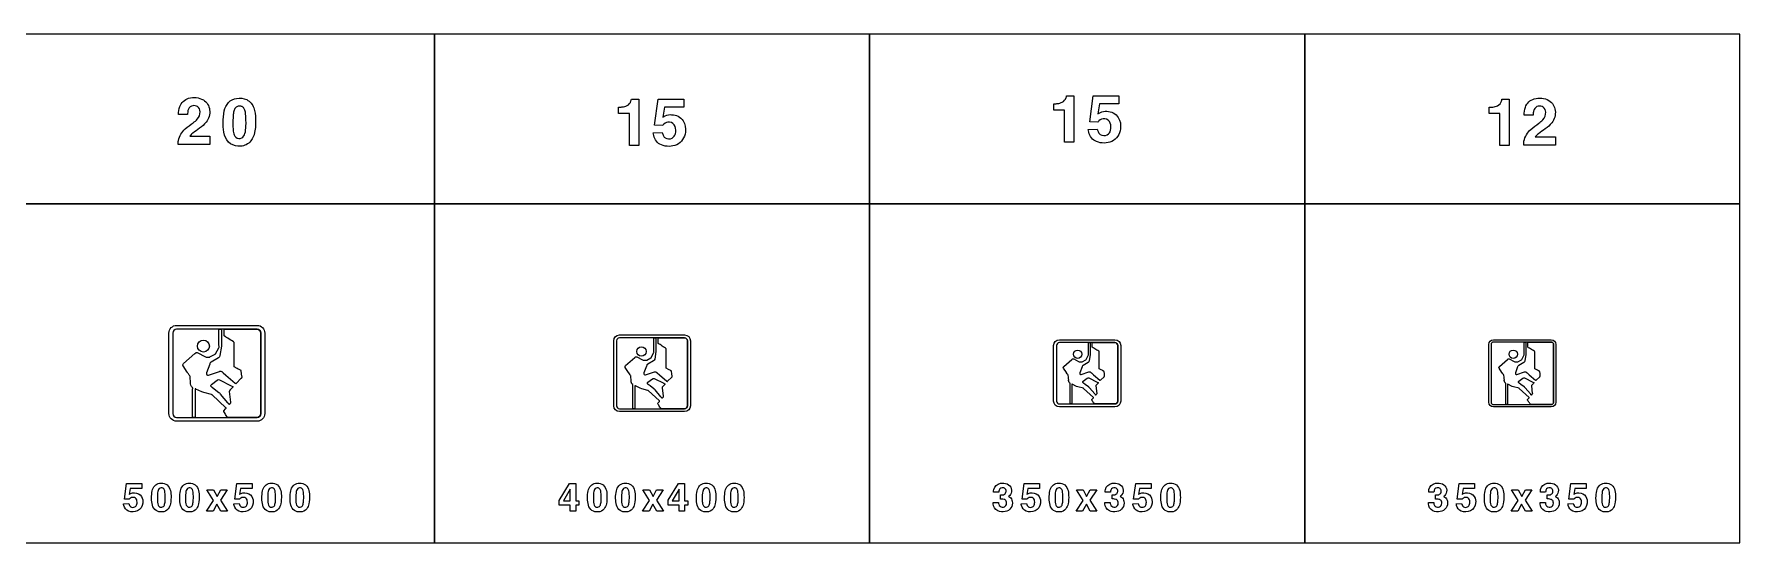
# Model space of a CAD drawing. Extents: x 0 to 18160, y 0 to 2655.
# Drawn here: x 9262 to 18160, y 0 to 2655 of the extents above; entities that cross this region are included whole.
import ezdxf

# ---------------------------------------------------------------- set-up
doc = ezdxf.new("R2010")
doc.units = 0
doc.header["$MEASUREMENT"] = 0

msp = doc.modelspace()

# ---------------------------------------------------------------- linework, layer by layer
for points in [[(9080, 1770), (11350, 1770), (11350, 2655), (9080, 2655)], [(11350, 1770), (13620, 1770), (13620, 2655), (11350, 2655)], [(13620, 1770), (15890, 1770), (15890, 2655), (13620, 2655)], [(15890, 1770), (18160, 1770), (18160, 2655), (15890, 2655)], [(9080, 0), (11350, 0), (11350, 1770), (9080, 1770)], [(11350, 0), (13620, 0), (13620, 1770), (11350, 1770)], [(13620, 0), (15890, 0), (15890, 1770), (13620, 1770)], [(15890, 0), (18160, 0), (18160, 1770), (15890, 1770)], [(14666, 725), (14675.4, 725)], [(14675.4, 725), (14666, 725)], [(12395.6, 700), (12384.9, 700)], [(12384.9, 700), (12395.6, 700)], [(12384.9, 700), (12395.6, 700)], [(12395.6, 700), (12384.9, 700)], [(10198.2, 221.797), (10163.1, 276.346), (10197.9, 276.346), (10216.2, 242.294), (10234.9, 276.346), (10269, 276.346), (10233.5, 222.318), (10270, 166.299), (10235.4, 166.299), (10215.6, 202.389), (10195.2, 166.299), (10161, 166.299)], [(12001, 222.096), (12055.2, 309.963), (12087.1, 309.963), (12087.1, 219.228), (12103.3, 219.228), (12103.3, 196.409), (12087.1, 196.409), (12087.1, 165.058), (12058.6, 165.058), (12058.6, 196.409), (12001, 196.409)], [(12058.6, 280.769), (12022.6, 219.228), (12058.6, 219.228)], [(12472.5, 221.797), (12437.4, 276.346), (12472.2, 276.346), (12490.5, 242.294), (12509.2, 276.346), (12543.3, 276.346), (12507.8, 222.318), (12544.3, 166.299), (12509.7, 166.299), (12489.9, 202.389), (12469.5, 166.299), (12435.3, 166.299)], [(12569, 222.114), (12623.3, 309.981), (12655.1, 309.981), (12655.1, 219.246), (12671.3, 219.246), (12671.3, 196.427), (12655.1, 196.427), (12655.1, 165.076), (12626.6, 165.076), (12626.6, 196.427), (12569, 196.427)], [(12626.6, 280.787), (12590.6, 219.246), (12626.6, 219.246)], [(14734.2, 221.783), (14699.1, 276.332), (14733.9, 276.332), (14752.1, 242.28), (14770.8, 276.333), (14805, 276.333), (14769.4, 222.304), (14806, 166.285), (14771.4, 166.285), (14751.6, 202.375), (14731.2, 166.285), (14697, 166.285)], [(17004.2, 221.783), (16969.1, 276.332), (17003.9, 276.332), (17022.1, 242.28), (17040.8, 276.333), (17075, 276.333), (17039.4, 222.304), (17076, 166.285), (17041.4, 166.285), (17021.6, 202.375), (17001.2, 166.285), (16967, 166.285)]]:
    msp.add_lwpolyline(points, close=True)
for points in [[(10012.9, 2078.85, -0.0640343), (10014.2, 2099.78, -0.161687), (10050, 2160.33, -0.0283718), (10091.8, 2192.71, 0.0545111), (10112.7, 2210.64, 0.192461), (10127.7, 2250.18, 0.234238), (10114.1, 2276.56, 0.196223), (10088.8, 2281.34, 0.252425), (10066.8, 2264.16, 0.0856617), (10062.7, 2247.14, 0.0202329), (10062, 2235.45), (10015.3, 2235.45, -0.0983795), (10021.4, 2276.76, -0.245047), (10067.6, 2319.89, -0.207102), (10144.5, 2311.55, -0.233443), (10177, 2259.22, -0.20961), (10158.8, 2195.04, -0.0785124), (10124.9, 2163.57, 0.0107372), (10089.1, 2137.78, 0.0665092), (10073.2, 2121.74), (10177.7, 2121.74), (10177.7, 2078.85)], [(10247.9, 2191.49, -0.0563084), (10253.9, 2254.33, -0.130301), (10276.1, 2298.12, -0.174843), (10317.9, 2319.53, -0.147552), (10371, 2312.9, -0.192146), (10407.8, 2269.73, -0.0833996), (10417.1, 2212.7, -0.0545507), (10412.1, 2141.92, -0.116773), (10393, 2097.85, -0.221099), (10338.1, 2070.16, -0.162564), (10286.7, 2082.68, -0.174743), (10255.4, 2128.1, -0.0640867), (10247.9, 2186.79)], [(12310.9, 2274.45), (12324.1, 2274.45, 0.0261527), (12330.1, 2275.12, 0.0824327), (12354.9, 2282.34, 0.211118), (12374.9, 2306.08, 0.0230957), (12377.6, 2315.99), (12415.7, 2315.99), (12415.7, 2074.01), (12367.1, 2074.01), (12367.1, 2241.03), (12310.9, 2241.03)], [(12491, 2139), (12538, 2140.78, 0.0452719), (12544.4, 2124.55, 0.0567733), (12549.1, 2117.67, 0.070207), (12553.5, 2114.2, 0.264984), (12589.6, 2112.3, 0.20748), (12607, 2135.41, 0.147389), (12605.8, 2173.44, 0.308532), (12576.4, 2194.85, 0.215743), (12546.7, 2184.62, 0.028781), (12541.3, 2178.38), (12498.7, 2180.39), (12516.5, 2315.07), (12650.5, 2315.07), (12650.5, 2273.2), (12550.1, 2273.2), (12541.1, 2221.19, -0.0211252), (12554.1, 2228.73, -0.121371), (12587.4, 2234.58, -0.244671), (12647.2, 2202.63, -0.173069), (12658.8, 2143.5, -0.256779), (12613.6, 2077.51, -0.199585), (12534, 2076.44, -0.245625), (12493.7, 2125.34, -0.0170062)], [(14580.9, 2291.94), (14594, 2291.94, 0.0261527), (14600.1, 2292.61, 0.0824327), (14624.9, 2299.84, 0.211118), (14644.9, 2323.58, 0.0230957), (14647.6, 2333.49), (14685.7, 2333.49), (14685.7, 2091.51), (14637.1, 2091.51), (14637.1, 2258.53), (14580.9, 2258.53)], [(14761, 2156.5), (14808, 2158.28, 0.0452719), (14814.4, 2142.04, 0.0567733), (14819.1, 2135.17, 0.070207), (14823.5, 2131.7, 0.264984), (14859.6, 2129.8, 0.20748), (14877, 2152.9, 0.147389), (14875.8, 2190.94, 0.308532), (14846.4, 2212.34, 0.215743), (14816.7, 2202.11, 0.028781), (14811.3, 2195.87), (14768.7, 2197.89), (14786.5, 2332.56), (14920.5, 2332.56), (14920.5, 2290.7), (14820.1, 2290.7), (14811.1, 2238.69, -0.0211252), (14824, 2246.23, -0.121371), (14857.4, 2252.08, -0.244671), (14917.2, 2220.12, -0.173069), (14928.7, 2161, -0.256779), (14883.6, 2095.01, -0.199585), (14804, 2093.94, -0.245625), (14763.7, 2142.83, -0.0170062)], [(16852.4, 2273.43), (16865.5, 2273.43, 0.0261527), (16871.5, 2274.1, 0.0824327), (16896.4, 2281.32, 0.211118), (16916.4, 2305.06, 0.0230957), (16919, 2314.97), (16957.1, 2314.97), (16957.1, 2072.99), (16908.5, 2072.99), (16908.5, 2240.01), (16852.4, 2240.01)], [(17032.5, 2075.98, -0.0640343), (17033.8, 2096.92, -0.161687), (17069.6, 2157.46, -0.0283718), (17111.4, 2189.85, 0.0545111), (17132.3, 2207.78, 0.192461), (17147.3, 2247.31, 0.234238), (17133.7, 2273.69, 0.196223), (17108.4, 2278.47, 0.252425), (17086.4, 2261.29, 0.0856617), (17082.3, 2244.27, 0.0202329), (17081.6, 2232.58), (17034.9, 2232.58, -0.0983795), (17041, 2273.89, -0.245047), (17087.1, 2317.02, -0.207102), (17164.1, 2308.69, -0.233443), (17196.6, 2256.36, -0.20961), (17178.4, 2192.18, -0.0785124), (17144.5, 2160.7, 0.0107372), (17108.7, 2134.91, 0.0665092), (17092.8, 2118.88), (17197.3, 2118.88), (17197.3, 2075.98)], [(10299.2, 2160.96, 0.0124589), (10299.8, 2154.64, 0.0668192), (10305.4, 2129.25, 0.615362), (10356.3, 2123.64, 0.0726881), (10361.7, 2136.67, 0.0588562), (10366.4, 2173.95, 0.0389037), (10364.8, 2240.94, 0.084671), (10358.2, 2264.28, 0.156013), (10346.8, 2276.44, 0.143208), (10331, 2279.4, 0.172584), (10315.3, 2273.2, 0.132565), (10305.3, 2257.64, 0.0498315), (10300.8, 2235.92, 0.0368731)], [(10005, 635, -0.414213), (9965, 675), (9965, 1095, -0.414213), (10005, 1135), (10425, 1135, -0.414213), (10465, 1095), (10465, 675, -0.414213), (10425, 635)], [(10005, 655), (10425, 655, 0.414213), (10445, 675), (10445, 1095, 0.414213), (10425, 1115), (10005, 1115, 0.414213), (9985, 1095), (9985, 675, 0.414213)], [(10088.6, 655), (10088.6, 658.765), (10088.6, 798.185, -0.0225968), (10088.8, 806.901, 0.0845486), (10088.6, 809.758, 0.187879), (10087.8, 811.043, -0.271659), (10078.2, 837.758), (10077.8, 841.472), (10076.2, 859.473), (10075.4, 868.115, 0.00978002), (10071.1, 875.044, 0.0335561), (10061.6, 888.473), (10060.6, 890.194), (10039.5, 923.18, -0.386891), (10041.1, 936.043), (10100.8, 987.847), (10105.1, 991.761, -0.147625), (10109.1, 993.271, -0.137889), (10115.2, 992.418), (10152.1, 972.128, 0.112267), (10158.8, 969.758, 0.00637918), (10175.8, 969.758, 0.102833), (10179.1, 970.42), (10206.2, 985.083, 0.090803), (10206.9, 985.901), (10207.5, 986.885), (10224.4, 1018.16, 0.227802), (10226.1, 1025.51), (10225.6, 1033.62), (10225.6, 1115), (10239.2, 1115), (10239.2, 1030.23), (10239.2, 1028.33, -0.00668413), (10239.1, 1026.19), (10231.1, 977.33, -0.223453), (10223.9, 966.33), (10185.8, 943.758, -0.00587461), (10183.5, 942.471, 0.136423), (10180.8, 939.901, 0.0501258), (10177.4, 932.187), (10161.4, 887.471, 0.00452843), (10161.1, 886.615, 0.71635), (10171.2, 875.901), (10229.2, 894.758), (10231.2, 895.473, -0.304632), (10244.1, 891.043, 0.0182549), (10247.5, 887.471), (10262.5, 874.614), (10310.5, 833.33), (10312.8, 831.187, 0.0181868), (10313.6, 830.544), (10315.8, 832.615), (10342.4, 859.33, 0.0130969), (10344.4, 861.472, 0.181414), (10346.1, 865.615), (10344.1, 881.043), (10341.6, 899.044, 0.0960069), (10340.6, 899.758, 0.0112655), (10337.5, 901.33, 0.0343374), (10331.5, 904.473, 0.013043), (10321.2, 910.044), (10305.6, 917.901, -0.0885746), (10305.4, 918.615, -0.0944443), (10305.1, 922.044), (10305.2, 1027.76, -0.0263024), (10305.1, 1037.76, 0.0620663), (10305.1, 1045.04, 0.240255), (10301.9, 1049.48, -0.020753), (10272.8, 1067.76, -0.0137898), (10259.4, 1076.05), (10253.6, 1080.19), (10253.6, 1085.19), (10253.6, 1114.34), (10253.6, 1115), (10425, 1115.02, -0.413714), (10445, 1095.04), (10445, 674.963, -0.413709), (10425, 654.982), (10271.5, 655, -0.0252444), (10257.4, 676.042, -0.015158), (10250.8, 686.042, -0.335202), (10251.2, 689.473), (10260.8, 699.758, 0.0360267), (10262.4, 701.615, 0.18229), (10262.9, 703.33, 0.159791), (10262.1, 705.187), (10189.6, 772.187, 0.0658033), (10187.5, 773.694), (10146.9, 784.634), (10136.8, 787.648), (10105.2, 802.937, -0.0306508), (10104.5, 803.473, 0.052354), (10103.6, 804.044, 0.129436), (10102.8, 804.115, 0.186536), (10102.1, 802.758, 0.0518573), (10102.2, 800.328, -0.0523769), (10102.2, 798.044), (10102.1, 660.174), (10102.1, 658.297), (10102.1, 655)], [(12315, 685, -0.414213), (12285, 715), (12285, 1055, -0.414213), (12315, 1085), (12655, 1085, -0.414213), (12685, 1055), (12685, 715, -0.414213), (12655, 685)], [(12315, 700), (12655, 700, 0.414213), (12670, 715), (12670, 1055, 0.414213), (12655, 1070), (12315, 1070, 0.414213), (12300, 1055), (12300, 715, 0.414213)], [(12384.9, 700), (12384.9, 704.015), (12384.9, 815.551, -0.0225968), (12385, 822.523, 0.0845486), (12384.9, 824.809, 0.187879), (12384.2, 825.836, -0.271659), (12376.5, 847.209), (12376.2, 850.18), (12374.9, 864.58), (12374.3, 871.495, 0.00978002), (12370.8, 877.037, 0.0335561), (12363.3, 887.78), (12362.5, 889.157), (12345.6, 915.546, -0.386891), (12346.8, 925.836), (12394.6, 967.28), (12398, 970.411, -0.147625), (12401.2, 971.619, -0.137889), (12406.1, 970.937), (12435.6, 954.705, 0.112267), (12441, 952.809, 0.00637918), (12454.6, 952.809, 0.102833), (12457.2, 953.338), (12478.9, 965.068, 0.090803), (12479.5, 965.723), (12480, 966.511), (12493.5, 991.529, 0.227802), (12494.8, 997.41), (12494.5, 1003.9), (12494.5, 1069.81), (12505.3, 1070), (12505.3, 1001.18), (12505.3, 999.666, -0.00668413), (12505.2, 997.952), (12498.8, 958.866, -0.223453), (12493.1, 950.066), (12462.6, 932.009, -0.00587461), (12460.8, 930.979, 0.136423), (12458.6, 928.923, 0.0501258), (12455.9, 922.752), (12443.1, 886.979, 0.00452843), (12442.8, 886.295, 0.71635), (12450.9, 877.723), (12497.3, 892.809), (12498.9, 893.38, -0.304632), (12509.2, 889.836, 0.0182549), (12512, 886.979), (12524, 876.693), (12562.4, 843.666), (12564.2, 841.952, 0.0181868), (12564.9, 841.438), (12566.6, 843.095), (12587.9, 864.466, 0.0130969), (12589.5, 866.18, 0.181414), (12590.8, 869.495), (12589.2, 881.836), (12587.3, 896.237, 0.0960069), (12586.5, 896.809, 0.0112655), (12584, 898.066, 0.0343374), (12579.2, 900.58, 0.013043), (12570.9, 905.037), (12558.5, 911.323, -0.0885746), (12558.3, 911.895, -0.0944443), (12558, 914.637), (12558.1, 999.209, -0.0263024), (12558, 1007.21, 0.0620663), (12558, 1013.04, 0.240255), (12555.5, 1016.58, -0.020753), (12532.2, 1031.21, -0.0137898), (12521.5, 1037.84), (12516.9, 1041.16), (12516.9, 1045.16), (12516.9, 1068.47), (12516.9, 1070), (12655, 1070.01, -0.414104), (12670, 1055.01), (12670, 1047.01), (12669.9, 717.97), (12669.9, 714.993, -0.414116), (12655, 699.987), (12531.9, 700.009, -0.0267923), (12519.9, 717.836, -0.015158), (12514.6, 725.836, -0.335202), (12514.9, 728.58), (12522.6, 736.809, 0.0360267), (12523.9, 738.295, 0.18229), (12524.3, 739.666, 0.159791), (12523.6, 741.152), (12465.7, 794.752, 0.0658033), (12464, 795.958), (12431.5, 804.71), (12423.4, 807.121), (12398.1, 819.352, -0.0306508), (12397.6, 819.78, 0.052354), (12396.9, 820.238, 0.129436), (12396.2, 820.295, 0.186536), (12395.6, 819.209, 0.0518573), (12395.7, 817.265, -0.0523769), (12395.7, 815.438), (12395.6, 705.141), (12395.6, 703.64), (12395.6, 700)], [(10113.6, 1027.06, -1), (10175.8, 1027.06, -1)], [(12404.9, 998.653, -1), (12454.6, 998.653, -1)], [(14610, 710, -0.414213), (14580, 740), (14580, 1030, -0.414213), (14610, 1060), (14900, 1060, -0.414213), (14930, 1030), (14930, 740, -0.414213), (14900, 710)], [(14610, 725), (14900, 725, 0.414213), (14915, 740), (14915, 1030, 0.414213), (14900, 1045), (14610, 1045, 0.414213), (14595, 1030), (14595, 740, 0.414213)], [(14666, 725), (14666, 726.601), (14666, 824.195, -0.0225968), (14666.1, 830.296, 0.0845486), (14666, 832.296, 0.187879), (14665.4, 833.195, -0.271659), (14658.7, 851.896), (14658.4, 854.496), (14657.3, 867.096), (14656.7, 873.146, 0.00978002), (14653.7, 877.996, 0.0335561), (14647.1, 887.396), (14646.4, 888.601), (14631.6, 911.691, -0.386891), (14632.7, 920.695), (14674.5, 956.958), (14677.5, 959.698, -0.147625), (14680.3, 960.755, -0.137889), (14684.6, 960.158), (14710.4, 945.955, 0.112267), (14715.1, 944.296, 0.00637918), (14727, 944.296, 0.102833), (14729.3, 944.759), (14748.3, 955.023, 0.090803), (14748.8, 955.596), (14749.2, 956.285), (14761, 978.176, 0.227802), (14762.2, 983.322), (14761.9, 989.001), (14761.9, 1045), (14771.4, 1045), (14771.4, 986.624), (14771.4, 985.296, -0.00668413), (14771.3, 983.796), (14765.7, 949.596, -0.223453), (14760.7, 941.896), (14734, 926.096, -0.00587461), (14732.4, 925.195, 0.136423), (14730.5, 923.396, 0.0501258), (14728.1, 917.996), (14716.9, 886.695, 0.00452843), (14716.7, 886.096, 0.71635), (14723.8, 878.596), (14764.4, 891.796), (14765.8, 892.296, -0.304632), (14774.8, 889.195, 0.0182549), (14777.2, 886.695), (14787.7, 877.695), (14821.3, 848.796), (14822.9, 847.296, 0.0181868), (14823.5, 846.846), (14825, 848.296), (14843.6, 866.996, 0.0130969), (14845, 868.496, 0.181414), (14846.2, 871.396), (14844.8, 882.195), (14843.1, 894.796, 0.0960069), (14842.4, 895.296, 0.0112655), (14840.2, 896.396, 0.0343374), (14836, 898.596, 0.013043), (14828.8, 902.496), (14817.9, 907.996, -0.0885746), (14817.7, 908.496, -0.0944443), (14817.5, 910.896), (14817.6, 984.896, -0.0263024), (14817.5, 991.896, 0.0620663), (14817.5, 996.996, 0.240255), (14815.3, 1000.1, -0.020753), (14794.9, 1012.9, -0.0137898), (14785.5, 1018.7), (14781.5, 1021.6), (14781.5, 1025.1), (14781.5, 1045), (14900, 1045.01, -0.413708), (14915, 1030.03), (14915, 739.973, -0.413727), (14900, 724.987), (14793.2, 725, -0.0234115), (14784.1, 738.695, -0.015158), (14779.5, 745.695, -0.335202), (14779.8, 748.096), (14786.5, 755.296, 0.0360267), (14787.6, 756.596, 0.18229), (14788, 757.796, 0.159791), (14787.4, 759.096), (14736.7, 805.996, 0.0658033), (14735.2, 807.051), (14706.8, 814.709), (14699.7, 816.819), (14677.6, 827.521, -0.0306508), (14677.1, 827.896, 0.052354), (14676.5, 828.296, 0.129436), (14675.9, 828.346, 0.186536), (14675.4, 827.396, 0.0518573), (14675.5, 825.695, -0.0523769), (14675.5, 824.096), (14675.4, 727.587), (14675.4, 726.273), (14675.4, 725)], [(14683.5, 984.41, -1), (14727, 984.41, -1)], [(16874, 710, -0.414213), (16850, 734), (16850, 1036, -0.414213), (16874, 1060), (17176, 1060, -0.414213), (17200, 1036), (17200, 734, -0.414213), (17176, 710)], [(16874, 721.963), (17176, 721.963, 0.414213), (17188, 733.963), (17188, 1035.96, 0.414213), (17176, 1047.96), (16874, 1047.96, 0.414213), (16862, 1035.96), (16862, 733.963, 0.414213)], [(16948, 722), (16938.6, 721.98), (16938.6, 726.601), (16938.6, 824.195, -0.0225968), (16938.7, 830.296, 0.0845486), (16938.6, 832.296, 0.187879), (16938, 833.195, -0.271659), (16931.3, 851.896), (16931, 854.496), (16929.9, 867.096), (16929.3, 873.146, 0.00978002), (16926.3, 877.996, 0.0335561), (16919.7, 887.396), (16919, 888.601), (16904.2, 911.691, -0.386891), (16905.3, 920.695), (16947.1, 956.958), (16950.1, 959.698, -0.147625), (16952.9, 960.755, -0.137889), (16957.2, 960.158), (16983, 945.955, 0.112267), (16987.7, 944.296, 0.00637918), (16999.6, 944.296, 0.102833), (17001.9, 944.759), (17020.9, 955.023, 0.090803), (17021.4, 955.596), (17021.8, 956.285), (17033.6, 978.176, 0.227802), (17034.8, 983.322), (17034.5, 989.001), (17034.5, 1046.5), (17034.5, 1047.96), (17044, 1047.96), (17044, 1047.02), (17044, 986.624), (17044, 985.296, -0.00668413), (17043.9, 983.796), (17038.3, 949.596, -0.223453), (17033.3, 941.896), (17006.6, 926.096, -0.00587461), (17005, 925.195, 0.136423), (17003.1, 923.396, 0.0501258), (17000.7, 917.996), (16989.5, 886.695, 0.00452843), (16989.3, 886.096, 0.71635), (16996.4, 878.596), (17037, 891.796), (17038.4, 892.296, -0.304632), (17047.4, 889.195, 0.0182549), (17049.8, 886.695), (17060.3, 877.695), (17093.9, 848.796), (17095.5, 847.296, 0.0181868), (17096.1, 846.846), (17097.6, 848.296), (17116.2, 866.996, 0.0130969), (17117.6, 868.496, 0.181414), (17118.8, 871.396), (17117.4, 882.195), (17115.7, 894.796, 0.0960069), (17115, 895.296, 0.0112655), (17112.8, 896.396, 0.0343374), (17108.6, 898.596, 0.013043), (17101.4, 902.496), (17090.5, 907.996, -0.0885746), (17090.3, 908.496, -0.0944443), (17090.1, 910.896), (17090.2, 984.896, -0.0263024), (17090.1, 991.896, 0.0620663), (17090.1, 996.996, 0.240255), (17087.9, 1000.1, -0.020753), (17067.5, 1012.9, -0.0137898), (17058.1, 1018.7), (17054.1, 1021.6), (17054.1, 1025.1), (17054.1, 1045.5), (17054.1, 1047.96), (17176, 1047.96, -0.414213), (17188, 1035.96), (17188, 733.963, -0.414213), (17176, 721.963), (17068, 722.036, 0.0221889), (17067.2, 723.096, -0.0267923), (17056.7, 738.695, -0.015158), (17052.1, 745.695, -0.335202), (17052.4, 748.096), (17059.1, 755.296, 0.0360267), (17060.2, 756.596, 0.18229), (17060.6, 757.796, 0.159791), (17060, 759.096), (17009.3, 805.996, 0.0658033), (17007.8, 807.051), (16979.4, 814.709), (16972.3, 816.819), (16950.2, 827.521, -0.0306508), (16949.7, 827.896, 0.052354), (16949.1, 828.296, 0.129436), (16948.5, 828.346, 0.186536), (16948, 827.396, 0.0518573), (16948.1, 825.695, -0.0523769), (16948.1, 824.096), (16948, 727.587), (16948, 726.273)], [(16956.1, 984.41, -1), (16999.6, 984.41, -1)], [(10228.4, 850.651), (10289.8, 819.68), (10298.2, 815.59, -0.237233), (10298.8, 814.461, -0.120931), (10298.1, 813.121, -0.0493307), (10296.6, 811.657, -0.00666268), (10288.1, 802.75, 0.0489152), (10283.6, 797.634, -0.0574901), (10281.8, 795.991, 0.129508), (10280.2, 794.207, 0.0789024), (10280.1, 793.254, 0.00881787), (10279.9, 790.465), (10286.6, 735.121, -0.0368975), (10286.9, 731.892, -0.239958), (10285.4, 728.423, 0.0551578), (10282.9, 725.895, -0.0727211), (10280.1, 722.961, -0.18734), (10279.4, 722.76, -0.152665), (10278.4, 723.255, -0.0555602), (10276.8, 725.204, 0.066403), (10275.2, 727.277), (10272.2, 730.83), (10234.1, 776.805, 0.0348521), (10229.6, 780.771, -0.0395057), (10225.5, 783.904), (10201.2, 802.551), (10189.6, 811.67, -0.0896296), (10184.1, 817.244, -0.209574), (10183.4, 821.937, -0.117989), (10186.4, 826.548), (10216.6, 849.244, -0.337194)], [(12496.7, 857.523), (12545.8, 832.746), (12552.6, 829.474, -0.237233), (12553, 828.571, -0.120931), (12552.5, 827.499, -0.0493307), (12551.3, 826.328, -0.00666268), (12544.5, 819.202, 0.0489152), (12540.9, 815.109, -0.0574901), (12539.4, 813.795, 0.129508), (12538.2, 812.368, 0.0789024), (12538.1, 811.605, 0.00881787), (12537.9, 809.375), (12543.3, 765.099, -0.0368975), (12543.5, 762.516, -0.239958), (12542.3, 759.74, 0.0551578), (12540.3, 757.719, -0.0727211), (12538.1, 755.371, -0.18734), (12537.5, 755.21, -0.152665), (12536.7, 755.607, -0.0555602), (12535.4, 757.165, 0.066403), (12534.2, 758.824), (12531.8, 761.666), (12501.3, 798.447, 0.0348521), (12497.7, 801.619, -0.0395057), (12494.4, 804.125), (12475, 819.043), (12465.7, 826.338, -0.0896296), (12461.3, 830.797, -0.209574), (12460.7, 834.552, -0.117989), (12463.1, 838.241), (12487.3, 856.397, -0.337194)], [(14763.8, 860.921), (14806.8, 839.241), (14812.7, 836.378, -0.237233), (14813.1, 835.588, -0.120931), (14812.6, 834.65, -0.0493307), (14811.6, 833.625, -0.00666268), (14805.6, 827.39, 0.0489152), (14802.5, 823.809, -0.0574901), (14801.2, 822.659, 0.129508), (14800.1, 821.41, 0.0789024), (14800, 820.743, 0.00881787), (14799.9, 818.791), (14804.6, 780.05, -0.0368975), (14804.8, 777.79, -0.239958), (14803.7, 775.361, 0.0551578), (14802, 773.592, -0.0727211), (14800, 771.538, -0.18734), (14799.5, 771.397, -0.152665), (14798.8, 771.744, -0.0555602), (14797.7, 773.108, 0.066403), (14796.6, 774.559), (14794.5, 777.046), (14767.8, 809.229, 0.0348521), (14764.7, 812.005, -0.0395057), (14761.8, 814.198), (14744.8, 827.251), (14736.7, 833.634, -0.0896296), (14732.8, 837.536, -0.209574), (14732.3, 840.821, -0.117989), (14734.4, 844.049), (14755.6, 859.936, -0.337194)], [(17036.4, 860.921), (17079.4, 839.241), (17085.3, 836.378, -0.237233), (17085.7, 835.588, -0.120931), (17085.2, 834.65, -0.0493307), (17084.2, 833.625, -0.00666268), (17078.2, 827.39, 0.0489152), (17075.1, 823.809, -0.0574901), (17073.8, 822.659, 0.129508), (17072.7, 821.41, 0.0789024), (17072.6, 820.743, 0.00881787), (17072.5, 818.791), (17077.2, 780.05, -0.0368975), (17077.4, 777.79, -0.239958), (17076.3, 775.361, 0.0551578), (17074.6, 773.592, -0.0727211), (17072.6, 771.538, -0.18734), (17072.1, 771.397, -0.152665), (17071.4, 771.744, -0.0555602), (17070.3, 773.108, 0.066403), (17069.2, 774.559), (17067.1, 777.046), (17040.4, 809.229, 0.0348521), (17037.3, 812.005, -0.0395057), (17034.4, 814.198), (17017.4, 827.251), (17009.3, 833.634, -0.0896296), (17005.4, 837.536, -0.209574), (17004.9, 840.821, -0.117989), (17007, 844.049), (17028.2, 859.936, -0.337194)], [(9727.75, 203.882), (9755.92, 204.948, 0.0452719), (9759.76, 195.209, 0.0567733), (9762.6, 191.086, 0.070207), (9765.26, 189, 0.264984), (9786.87, 187.863, 0.20748), (9797.32, 201.726, 0.147389), (9796.63, 224.545, 0.308532), (9779, 237.389, 0.215743), (9761.13, 231.252, 0.028781), (9757.91, 227.507), (9732.34, 228.716), (9743.03, 309.522), (9823.46, 309.522), (9823.46, 284.403), (9763.2, 284.403), (9757.82, 253.195, -0.0211252), (9765.57, 257.721, -0.121371), (9785.57, 261.228, -0.244671), (9821.44, 242.057, -0.173069), (9828.39, 206.583, -0.256779), (9801.28, 166.986, -0.199585), (9753.55, 166.346, -0.245625), (9729.38, 195.683, -0.0170062)], [(9874.18, 234.284, -0.0563084), (9877.8, 271.986, -0.130301), (9891.12, 298.265, -0.174843), (9916.22, 311.109, -0.147552), (9948.09, 307.128, -0.192146), (9970.17, 281.228, -0.0833996), (9975.72, 247.01, -0.0545507), (9972.71, 204.545, -0.116773), (9961.26, 178.1, -0.221099), (9928.35, 161.488, -0.162564), (9897.47, 169, -0.174743), (9878.71, 196.251, -0.0640867), (9874.23, 231.464)], [(9905.01, 215.967, 0.0124589), (9905.32, 212.175, 0.0668192), (9908.68, 196.938, 0.615362), (9939.23, 193.574, 0.0726881), (9942.5, 201.393, 0.0588562), (9945.32, 223.763, 0.0389037), (9944.34, 263.953, 0.084671), (9940.39, 277.957, 0.156013), (9933.52, 285.256, 0.143208), (9924.08, 287.033, 0.172584), (9914.63, 283.313, 0.132565), (9908.66, 273.976, 0.0498315), (9905.93, 260.943, 0.0368731)], [(10020.9, 234.284, -0.0563084), (10024.6, 271.986, -0.130301), (10037.9, 298.265, -0.174843), (10063, 311.109, -0.147552), (10094.8, 307.128, -0.192146), (10116.9, 281.227, -0.0833996), (10122.5, 247.009, -0.0545507), (10119.5, 204.545, -0.116773), (10108, 178.1, -0.221099), (10075.1, 161.488, -0.162564), (10044.2, 169, -0.174743), (10025.5, 196.251, -0.0640867), (10021, 231.465)], [(10051.8, 215.967, 0.0124589), (10052.1, 212.175, 0.0668192), (10055.4, 196.938, 0.615362), (10086, 193.574, 0.0726881), (10089.2, 201.393, 0.0588562), (10092.1, 223.763, 0.0389037), (10091.1, 263.953, 0.084671), (10087.1, 277.957, 0.156013), (10080.3, 285.256, 0.143208), (10070.8, 287.033, 0.172584), (10061.4, 283.313, 0.132565), (10055.4, 273.976, 0.0498315), (10052.7, 260.943, 0.0368731)], [(10303.3, 203.891), (10331.5, 204.957, 0.0452719), (10335.3, 195.218, 0.0567733), (10338.2, 191.095, 0.070207), (10340.8, 189.009, 0.264984), (10362.4, 187.872, 0.20748), (10372.9, 201.735, 0.147389), (10372.2, 224.554, 0.308532), (10354.6, 237.398, 0.215743), (10336.7, 231.261, 0.028781), (10333.5, 227.517), (10307.9, 228.725), (10318.6, 309.531), (10399, 309.531), (10399, 284.412), (10338.8, 284.412), (10333.4, 253.204, -0.0211252), (10341.1, 257.73, -0.121371), (10361.1, 261.237, -0.244671), (10397, 242.066, -0.173069), (10404, 206.592, -0.256779), (10376.8, 166.995, -0.199585), (10329.1, 166.355, -0.245625), (10305, 195.692, -0.0170062)], [(10449.7, 234.285, -0.0563084), (10453.4, 271.986, -0.130301), (10466.7, 298.266, -0.174843), (10491.8, 311.109, -0.147552), (10523.7, 307.128, -0.192146), (10545.7, 281.228, -0.0833996), (10551.3, 247.01, -0.0545507), (10548.3, 204.545, -0.116773), (10536.8, 178.1, -0.221099), (10503.9, 161.488, -0.162564), (10473, 169, -0.174743), (10454.3, 196.251, -0.0640867), (10449.8, 231.465)], [(10480.6, 215.967, 0.0124589), (10480.9, 212.176, 0.0668192), (10484.3, 196.939, 0.615362), (10514.8, 193.574, 0.0726881), (10518.1, 201.394, 0.0588562), (10520.9, 223.763, 0.0389037), (10519.9, 263.953, 0.084671), (10516, 277.958, 0.156013), (10509.1, 285.256, 0.143208), (10499.7, 287.033, 0.172584), (10490.2, 283.313, 0.132565), (10484.2, 273.977, 0.0498315), (10481.5, 260.943, 0.0368731)], [(10596.5, 234.275, -0.0563084), (10600.1, 271.977, -0.130301), (10613.4, 298.256, -0.174843), (10638.5, 311.1, -0.147552), (10670.4, 307.119, -0.192146), (10692.5, 281.219, -0.0833996), (10698, 247.001, -0.0545507), (10695, 204.536, -0.116773), (10683.6, 178.091, -0.221099), (10650.7, 161.479, -0.162564), (10619.8, 168.991, -0.174743), (10601, 196.242, -0.0640867), (10596.5, 231.455)], [(10627.3, 215.958, 0.0124589), (10627.6, 212.166, 0.0668192), (10631, 196.929, 0.615362), (10661.5, 193.565, 0.0726881), (10664.8, 201.384, 0.0588562), (10667.6, 223.754, 0.0389037), (10666.7, 263.944, 0.084671), (10662.7, 277.948, 0.156013), (10655.8, 285.247, 0.143208), (10646.4, 287.024, 0.172584), (10636.9, 283.304, 0.132565), (10631, 273.967, 0.0498315), (10628.2, 260.934, 0.0368731)], [(12148.5, 234.285, -0.0563084), (12152.1, 271.986, -0.130301), (12165.4, 298.266, -0.174843), (12190.5, 311.109, -0.147552), (12222.4, 307.128, -0.192146), (12244.5, 281.228, -0.0833996), (12250, 247.01, -0.0545507), (12247, 204.545, -0.116773), (12235.6, 178.1, -0.221099), (12202.7, 161.489, -0.162564), (12171.8, 169, -0.174743), (12153, 196.252, -0.0640867), (12148.5, 231.465)], [(12179.3, 215.967, 0.0124589), (12179.6, 212.176, 0.0668192), (12183, 196.939, 0.615362), (12213.5, 193.574, 0.0726881), (12216.8, 201.394, 0.0588562), (12219.6, 223.763, 0.0389037), (12218.6, 263.953, 0.084671), (12214.7, 277.958, 0.156013), (12207.8, 285.256, 0.143208), (12198.4, 287.034, 0.172584), (12188.9, 283.313, 0.132565), (12183, 273.977, 0.0498315), (12180.2, 260.943, 0.0368731)], [(12295.2, 234.285, -0.0563084), (12298.9, 271.986, -0.130301), (12312.2, 298.266, -0.174843), (12337.3, 311.109, -0.147552), (12369.1, 307.128, -0.192146), (12391.2, 281.228, -0.0833996), (12396.8, 247.01, -0.0545507), (12393.8, 204.545, -0.116773), (12382.3, 178.1, -0.221099), (12349.4, 161.489, -0.162564), (12318.5, 169.001, -0.174743), (12299.8, 196.252, -0.0640867), (12295.3, 231.465)], [(12326.1, 215.967, 0.0124589), (12326.4, 212.176, 0.0668192), (12329.7, 196.939, 0.615362), (12360.3, 193.574, 0.0726881), (12363.5, 201.394, 0.0588562), (12366.4, 223.763, 0.0389037), (12365.4, 263.953, 0.084671), (12361.4, 277.958, 0.156013), (12354.6, 285.256, 0.143208), (12345.1, 287.034, 0.172584), (12335.7, 283.313, 0.132565), (12329.7, 273.977, 0.0498315), (12327, 260.943, 0.0368731)], [(12716.5, 234.285, -0.0563084), (12720.1, 271.986, -0.130301), (12733.4, 298.265, -0.174843), (12758.5, 311.109, -0.147552), (12790.4, 307.128, -0.192146), (12812.5, 281.228, -0.0833996), (12818, 247.01, -0.0545507), (12815, 204.545, -0.116773), (12803.6, 178.1, -0.221099), (12770.7, 161.488, -0.162564), (12739.8, 169, -0.174743), (12721, 196.251, -0.0640867), (12716.5, 231.465)], [(12747.3, 215.967, 0.0124589), (12747.6, 212.176, 0.0668192), (12751, 196.939, 0.615362), (12781.5, 193.574, 0.0726881), (12784.8, 201.394, 0.0588562), (12787.6, 223.763, 0.0389037), (12786.7, 263.953, 0.084671), (12782.7, 277.957, 0.156013), (12775.8, 285.256, 0.143208), (12766.4, 287.033, 0.172584), (12757, 283.313, 0.132565), (12751, 273.976, 0.0498315), (12748.3, 260.943, 0.0368731)], [(12863.2, 234.275, -0.0563084), (12866.9, 271.977, -0.130301), (12880.2, 298.256, -0.174843), (12905.3, 311.1, -0.147552), (12937.2, 307.119, -0.192146), (12959.2, 281.218, -0.0833996), (12964.8, 247, -0.0545507), (12961.8, 204.536, -0.116773), (12950.3, 178.091, -0.221099), (12917.4, 161.479, -0.162564), (12886.5, 168.991, -0.174743), (12867.8, 196.242, -0.0640867), (12863.3, 231.455)], [(12894.1, 215.958, 0.0124589), (12894.4, 212.166, 0.0668192), (12897.8, 196.929, 0.615362), (12928.3, 193.565, 0.0726881), (12931.6, 201.384, 0.0588562), (12934.4, 223.754, 0.0389037), (12933.4, 263.944, 0.084671), (12929.5, 277.948, 0.156013), (12922.6, 285.247, 0.143208), (12913.2, 287.024, 0.172584), (12903.7, 283.304, 0.132565), (12897.7, 273.967, 0.0498315), (12895, 260.934, 0.0368731)], [(14264.9, 210.618), (14292.7, 210.618, 0.0411845), (14294, 201.495, 0.335066), (14312.3, 186.329, 0.276505), (14331.4, 195.049, 0.158203), (14334.8, 207.49, 0.0878221), (14333, 217.04, 0.217575), (14321.9, 227.158, 0.0882727), (14309.1, 229.03), (14302.7, 229.03), (14302.7, 250.192, 0.0282129), (14314.4, 250.547, 0.50028), (14330.6, 277.846, 0.235001), (14319.5, 286.874, 0.165496), (14304.1, 285.5, 0.220849), (14295.5, 275.571, 0.055705), (14293.8, 264.647), (14266.9, 264.647, -0.0488003), (14268, 278.201, -0.30773), (14302.6, 310.902, -0.146685), (14338.2, 307.348, -0.469869), (14354.2, 251.684, -0.0891152), (14346.9, 244.623), (14344.4, 242.822, -0.0245333), (14351.1, 238.983, -0.202429), (14364.5, 216.969, -0.422325), (14326.8, 163.296, -0.154301), (14288.4, 167.609, -0.287878), (14265, 204.03, -0.0143877)], [(14410.5, 203.85), (14438.6, 204.916, 0.0452719), (14442.5, 195.177, 0.0567733), (14445.3, 191.054, 0.070207), (14448, 188.968, 0.264984), (14469.6, 187.831, 0.20748), (14480, 201.694, 0.147389), (14479.4, 224.513, 0.308532), (14461.7, 237.357, 0.215743), (14443.9, 231.219, 0.028781), (14440.6, 227.475), (14415.1, 228.684), (14425.7, 309.49), (14506.2, 309.49), (14506.2, 284.371), (14445.9, 284.371), (14440.5, 253.163, -0.0211252), (14448.3, 257.689, -0.121371), (14468.3, 261.196, -0.244671), (14504.2, 242.025, -0.173069), (14511.1, 206.551, -0.256779), (14484, 166.954, -0.199585), (14436.3, 166.314, -0.245625), (14412.1, 195.651, -0.0170062)], [(14556.9, 234.262, -0.0563084), (14560.5, 271.963, -0.130301), (14573.8, 298.243, -0.174843), (14598.9, 311.086, -0.147552), (14630.8, 307.105, -0.192146), (14652.9, 281.205, -0.0833996), (14658.4, 246.987, -0.0545507), (14655.4, 204.522, -0.116773), (14644, 178.077, -0.221099), (14611.1, 161.466, -0.162564), (14580.2, 168.977, -0.174743), (14561.4, 196.229, -0.0640867), (14556.9, 231.442)], [(14587.7, 215.944, 0.0124589), (14588, 212.153, 0.0668192), (14591.4, 196.916, 0.615362), (14621.9, 193.551, 0.0726881), (14625.2, 201.371, 0.0588562), (14628, 223.741, 0.0389037), (14627.1, 263.93, 0.084671), (14623.1, 277.935, 0.156013), (14616.2, 285.233, 0.143208), (14606.8, 287.011, 0.172584), (14597.3, 283.29, 0.132565), (14591.4, 273.954, 0.0498315), (14588.7, 260.921, 0.0368731)], [(14847.3, 210.654), (14875.2, 210.654, 0.0411845), (14876.4, 201.531, 0.335066), (14894.7, 186.365, 0.276505), (14913.9, 195.086, 0.158203), (14917.2, 207.527, 0.0878221), (14915.4, 217.076, 0.217575), (14904.3, 227.195, 0.0882727), (14891.6, 229.067), (14885.1, 229.067), (14885.1, 250.228, 0.0282129), (14896.8, 250.583, 0.50028), (14913, 277.882, 0.235001), (14901.9, 286.91, 0.165496), (14886.5, 285.536, 0.220849), (14878, 275.607, 0.055705), (14876.2, 264.683), (14849.4, 264.683, -0.0488003), (14850.4, 278.237, -0.30773), (14885, 310.939, -0.146685), (14920.7, 307.384, -0.469869), (14936.6, 251.721, -0.0891152), (14929.4, 244.659), (14926.8, 242.858, -0.0245333), (14933.5, 239.019, -0.202429), (14946.9, 217.005, -0.422325), (14909.3, 163.332, -0.154301), (14870.8, 167.645, -0.287878), (14847.4, 204.067, -0.0143877)], [(14992.9, 203.886), (15021.1, 204.953, 0.0452719), (15024.9, 195.213, 0.0567733), (15027.8, 191.09, 0.070207), (15030.4, 189.005, 0.264984), (15052, 187.867, 0.20748), (15062.5, 201.73, 0.147389), (15061.8, 224.55, 0.308532), (15044.2, 237.393, 0.215743), (15026.3, 231.256, 0.028781), (15023.1, 227.512), (14997.5, 228.72), (15008.2, 309.526), (15088.6, 309.526), (15088.6, 284.408), (15028.3, 284.408), (15023, 253.199, -0.0211252), (15030.7, 257.725, -0.121371), (15050.7, 261.232, -0.244671), (15086.6, 242.062, -0.173069), (15093.5, 206.588, -0.256779), (15066.4, 166.991, -0.199585), (15018.7, 166.351, -0.245625), (14994.5, 195.687, -0.0170062)], [(15139.3, 234.299, -0.0563084), (15143, 272, -0.130301), (15156.3, 298.28, -0.174843), (15181.4, 311.123, -0.147552), (15213.2, 307.142, -0.192146), (15235.3, 281.242, -0.0833996), (15240.9, 247.024, -0.0545507), (15237.9, 204.559, -0.116773), (15226.4, 178.114, -0.221099), (15193.5, 161.502, -0.162564), (15162.6, 169.014, -0.174743), (15143.9, 196.265, -0.0640867), (15139.4, 231.479)], [(15170.2, 215.981, 0.0124589), (15170.5, 212.19, 0.0668192), (15173.8, 196.953, 0.615362), (15204.4, 193.588, 0.0726881), (15207.6, 201.408, 0.0588562), (15210.5, 223.777, 0.0389037), (15209.5, 263.967, 0.084671), (15205.5, 277.972, 0.156013), (15198.7, 285.27, 0.143208), (15189.2, 287.047, 0.172584), (15179.8, 283.327, 0.132565), (15173.8, 273.99, 0.0498315), (15171.1, 260.957, 0.0368731)], [(16534.9, 210.618), (16562.7, 210.618, 0.0411845), (16564, 201.495, 0.335066), (16582.3, 186.329, 0.276505), (16601.4, 195.049, 0.158203), (16604.8, 207.49, 0.0878221), (16603, 217.04, 0.217575), (16591.9, 227.158, 0.0882727), (16579.1, 229.03), (16572.7, 229.03), (16572.7, 250.192, 0.0282129), (16584.4, 250.547, 0.50028), (16600.6, 277.846, 0.235001), (16589.5, 286.874, 0.165496), (16574.1, 285.5, 0.220849), (16565.5, 275.571, 0.055705), (16563.8, 264.647), (16536.9, 264.647, -0.0488003), (16538, 278.201, -0.30773), (16572.6, 310.902, -0.146685), (16608.2, 307.348, -0.469869), (16624.2, 251.684, -0.0891152), (16616.9, 244.623), (16614.4, 242.822, -0.0245333), (16621.1, 238.983, -0.202429), (16634.5, 216.969, -0.422325), (16596.8, 163.296, -0.154301), (16558.4, 167.609, -0.287878), (16535, 204.03, -0.0143877)], [(16680.5, 203.85), (16708.6, 204.916, 0.0452719), (16712.5, 195.177, 0.0567733), (16715.3, 191.054, 0.070207), (16718, 188.968, 0.264984), (16739.6, 187.831, 0.20748), (16750, 201.694, 0.147389), (16749.4, 224.513, 0.308532), (16731.7, 237.357, 0.215743), (16713.9, 231.219, 0.028781), (16710.6, 227.475), (16685.1, 228.684), (16695.7, 309.49), (16776.2, 309.49), (16776.2, 284.371), (16715.9, 284.371), (16710.5, 253.163, -0.0211252), (16718.3, 257.689, -0.121371), (16738.3, 261.196, -0.244671), (16774.2, 242.025, -0.173069), (16781.1, 206.551, -0.256779), (16754, 166.954, -0.199585), (16706.3, 166.314, -0.245625), (16682.1, 195.651, -0.0170062)], [(16826.9, 234.262, -0.0563084), (16830.5, 271.963, -0.130301), (16843.8, 298.243, -0.174843), (16868.9, 311.086, -0.147552), (16900.8, 307.105, -0.192146), (16922.9, 281.205, -0.0833996), (16928.4, 246.987, -0.0545507), (16925.4, 204.522, -0.116773), (16914, 178.077, -0.221099), (16881.1, 161.466, -0.162564), (16850.2, 168.977, -0.174743), (16831.4, 196.229, -0.0640867), (16826.9, 231.442)], [(16857.7, 215.944, 0.0124589), (16858, 212.153, 0.0668192), (16861.4, 196.916, 0.615362), (16891.9, 193.551, 0.0726881), (16895.2, 201.371, 0.0588562), (16898, 223.741, 0.0389037), (16897.1, 263.93, 0.084671), (16893.1, 277.935, 0.156013), (16886.2, 285.233, 0.143208), (16876.8, 287.011, 0.172584), (16867.3, 283.29, 0.132565), (16861.4, 273.954, 0.0498315), (16858.7, 260.921, 0.0368731)], [(17117.3, 210.654), (17145.2, 210.654, 0.0411845), (17146.4, 201.531, 0.335066), (17164.7, 186.365, 0.276505), (17183.9, 195.086, 0.158203), (17187.2, 207.527, 0.0878221), (17185.4, 217.076, 0.217575), (17174.3, 227.195, 0.0882727), (17161.6, 229.067), (17155.1, 229.067), (17155.1, 250.228, 0.0282129), (17166.8, 250.583, 0.50028), (17183, 277.882, 0.235001), (17171.9, 286.91, 0.165496), (17156.5, 285.536, 0.220849), (17148, 275.607, 0.055705), (17146.3, 264.683), (17119.4, 264.683, -0.0488003), (17120.4, 278.237, -0.30773), (17155, 310.939, -0.146685), (17190.7, 307.384, -0.469869), (17206.6, 251.721, -0.0891152), (17199.4, 244.659), (17196.8, 242.858, -0.0245333), (17203.5, 239.019, -0.202429), (17216.9, 217.005, -0.422325), (17179.3, 163.332, -0.154301), (17140.8, 167.645, -0.287878), (17117.4, 204.067, -0.0143877)], [(17262.9, 203.886), (17291.1, 204.953, 0.0452719), (17294.9, 195.213, 0.0567733), (17297.8, 191.09, 0.070207), (17300.4, 189.005, 0.264984), (17322, 187.867, 0.20748), (17332.5, 201.73, 0.147389), (17331.8, 224.55, 0.308532), (17314.2, 237.393, 0.215743), (17296.3, 231.256, 0.028781), (17293.1, 227.512), (17267.5, 228.72), (17278.2, 309.526), (17358.6, 309.526), (17358.6, 284.408), (17298.3, 284.408), (17293, 253.199, -0.0211252), (17300.7, 257.725, -0.121371), (17320.7, 261.232, -0.244671), (17356.6, 242.062, -0.173069), (17363.5, 206.588, -0.256779), (17336.4, 166.991, -0.199585), (17288.7, 166.351, -0.245625), (17264.5, 195.687, -0.0170062)], [(17409.3, 234.299, -0.0563084), (17413, 272, -0.130301), (17426.3, 298.28, -0.174843), (17451.4, 311.123, -0.147552), (17483.2, 307.142, -0.192146), (17505.3, 281.242, -0.0833996), (17510.9, 247.024, -0.0545507), (17507.9, 204.559, -0.116773), (17496.4, 178.114, -0.221099), (17463.5, 161.502, -0.162564), (17432.6, 169.014, -0.174743), (17413.9, 196.265, -0.0640867), (17409.4, 231.479)], [(17440.2, 215.981, 0.0124589), (17440.5, 212.19, 0.0668192), (17443.8, 196.953, 0.615362), (17474.4, 193.588, 0.0726881), (17477.6, 201.408, 0.0588562), (17480.5, 223.777, 0.0389037), (17479.5, 263.967, 0.084671), (17475.5, 277.972, 0.156013), (17468.7, 285.27, 0.143208), (17459.2, 287.047, 0.172584), (17449.8, 283.327, 0.132565), (17443.8, 273.99, 0.0498315), (17441.1, 260.957, 0.0368731)]]:
    msp.add_lwpolyline(points, format="xyb", close=True)

doc.saveas('drawing.dxf')
